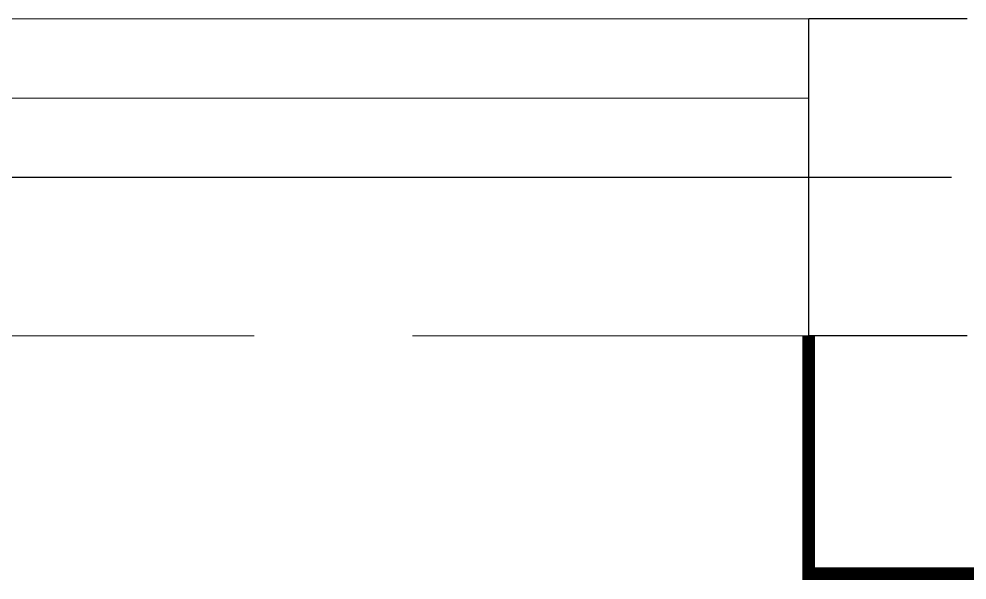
# Model space of a CAD drawing. Extents: x 27938 to 1507990, y 110129 to 923079.
# Drawn here: x 835768 to 836366, y 517986 to 518340 of the extents above; entities that cross this region are included whole.
import ezdxf

# ---------------------------------------------------------------- set-up
doc = ezdxf.new("R2010")
doc.units = 0
doc.header["$LTSCALE"] = 1000
doc.header["$MEASUREMENT"] = 0
doc.linetypes.add('DASH', pattern=[0.35, 0.25, -0.1])
doc.linetypes.add('DOTE', pattern=[2.42, 2, -0.2, 0.02, -0.2])
doc.layers.add('DOTE', color=1, linetype='Continuous')
doc.layers.add('WALL', color=9, linetype='Continuous')
doc.layers.add('平面-栏杆', color=135, linetype='Continuous', lineweight=15)
doc.layers.add('平面-看线', color=45, linetype='Continuous', lineweight=15)

# ---------------------------------------------------------------- blocks, each defined once
blk = doc.blocks.new('GDGDGDSDA')
at = {"layer": 'DOTE', "color": 0, "linetype": 'DOTE', "ltscale": 0.3}
blk.add_line((471334.82, 361558.33), (417334.82, 361558.33), dxfattribs=at)

msp = doc.modelspace()

# ---------------------------------------------------------------- linework, layer by layer
at = {"color": 8, "const_width": 8}
msp.add_lwpolyline([(836266.58, 518140.45), (836266.58, 517990.45), (836566.58, 517990.45), (836566.58, 518140.45)], dxfattribs=at)
at = {"layer": 'WALL', "color": 8}
for p, q in [((836366.58, 518340.45), (836266.58, 518340.45)), ((836266.58, 518140.45), (836266.58, 518340.45)), ((836366.58, 518140.45), (836266.58, 518140.45))]:
    msp.add_line(p, q, dxfattribs=at)
at = {"layer": '平面-栏杆', "color": 8}
for points in [[(836266.58, 518290.45), (831616.58, 518290.45)], [(836266.58, 518240.45), (831616.58, 518240.45)]]:
    msp.add_lwpolyline(points, dxfattribs=at)
at = {"layer": '平面-看线', "color": 8}
msp.add_lwpolyline([(836266.58, 518340.45), (831616.58, 518340.45)], dxfattribs=at)
at = {"layer": '平面-看线', "color": 8, "linetype": 'DASH'}
msp.add_lwpolyline([(836266.58, 518140.45), (831616.58, 518140.45)], dxfattribs=at)

# ---------------------------------------------------------------- block references
at = {"layer": 'DOTE', "color": 169}
msp.add_blockref('GDGDGDSDA', (408581.76, 156682.12), dxfattribs=at)

doc.saveas('drawing.dxf')
